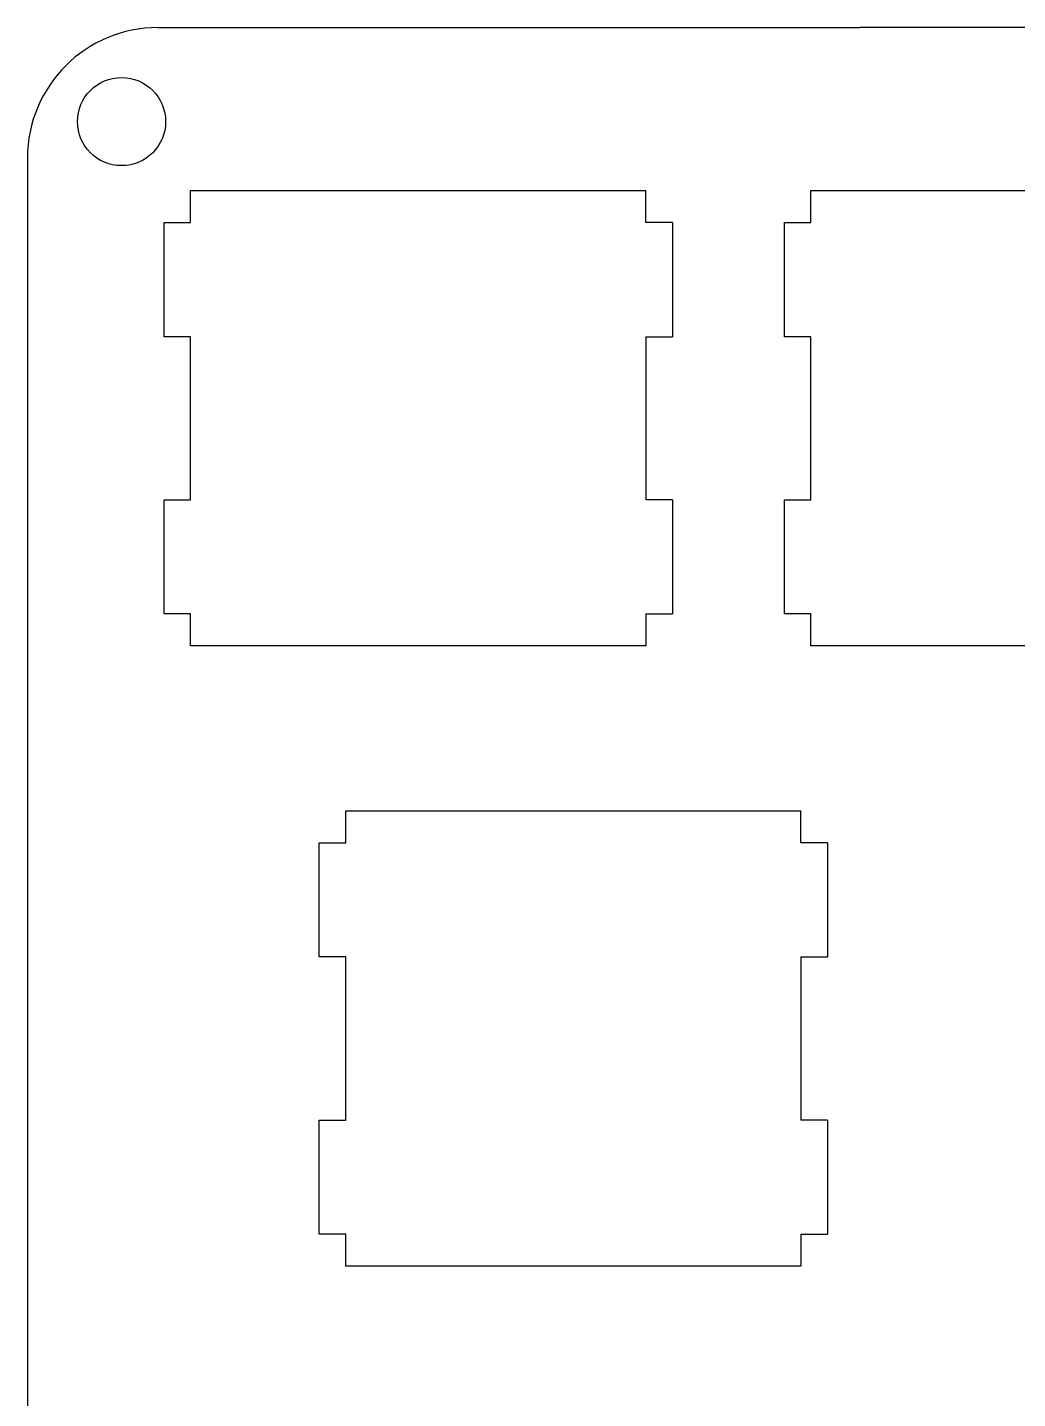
# Model space of a CAD drawing. Extents: x 16 to 306, y 20 to 120.
# Drawn here: x 16.02 to 46.35, y 77.72 to 119.72 of the extents above; entities that cross this region are included whole.
import ezdxf

# ---------------------------------------------------------------- set-up
doc = ezdxf.new("R2010")
doc.units = 0
doc.layers.add('LAYER_1', color=7, linetype='CONTINUOUS')

msp = doc.modelspace()

# ---------------------------------------------------------------- linework, layer by layer
at = {"layer": 'LAYER_1', "linetype": 'BYBLOCK'}
for p, q in [((20.023, 119.716), (41.523, 119.716)), ((301.966, 119.718), (41.523, 119.716)), ((16.023, 115.716), (16.023, 42.775))]:
    msp.add_line(p, q, dxfattribs=at)
for points in [[(21.023, 114.718, 0), (21.094, 114.718, 0), (21.297, 114.718, 0), (21.622, 114.718, 0), (22.056, 114.718, 0), (22.587, 114.718, 0), (23.202, 114.718, 0), (23.89, 114.718, 0), (24.638, 114.718, 0), (25.435, 114.718, 0), (26.269, 114.718, 0), (27.126, 114.718, 0), (27.996, 114.718, 0), (28.865, 114.718, 0), (29.723, 114.718, 0), (30.556, 114.718, 0), (31.353, 114.718, 0), (32.101, 114.718, 0), (32.789, 114.718, 0), (33.405, 114.718, 0), (33.935, 114.718, 0), (34.369, 114.718, 0), (34.694, 114.718, 0), (34.898, 114.718, 0), (34.968, 114.718, 0)], [(21.023, 113.739, 0), (21.023, 113.744, 0), (21.023, 113.759, 0), (21.023, 113.781, 0), (21.023, 113.812, 0), (21.023, 113.849, 0), (21.023, 113.892, 0), (21.023, 113.94, 0), (21.023, 113.993, 0), (21.023, 114.049, 0), (21.023, 114.107, 0), (21.023, 114.168, 0), (21.023, 114.229, 0), (21.023, 114.29, 0), (21.023, 114.35, 0), (21.023, 114.408, 0), (21.023, 114.464, 0), (21.023, 114.517, 0), (21.023, 114.565, 0), (21.023, 114.608, 0), (21.023, 114.645, 0), (21.023, 114.676, 0), (21.023, 114.699, 0), (21.023, 114.713, 0), (21.023, 114.718, 0)], [(34.968, 113.739, 0), (34.968, 113.744, 0), (34.968, 113.759, 0), (34.968, 113.781, 0), (34.968, 113.812, 0), (34.968, 113.849, 0), (34.968, 113.892, 0), (34.968, 113.94, 0), (34.968, 113.993, 0), (34.968, 114.049, 0), (34.968, 114.107, 0), (34.968, 114.168, 0), (34.968, 114.229, 0), (34.968, 114.29, 0), (34.968, 114.35, 0), (34.968, 114.408, 0), (34.968, 114.464, 0), (34.968, 114.517, 0), (34.968, 114.565, 0), (34.968, 114.608, 0), (34.968, 114.645, 0), (34.968, 114.676, 0), (34.968, 114.699, 0), (34.968, 114.713, 0), (34.968, 114.718, 0)], [(40.023, 114.718, 0), (40.094, 114.718, 0), (40.297, 114.718, 0), (40.622, 114.718, 0), (41.056, 114.718, 0), (41.587, 114.718, 0), (42.202, 114.718, 0), (42.89, 114.718, 0), (43.638, 114.718, 0), (44.435, 114.718, 0), (45.269, 114.718, 0), (46.126, 114.718, 0), (46.996, 114.718, 0)], [(40.023, 113.739, 0), (40.023, 113.744, 0), (40.023, 113.759, 0), (40.023, 113.781, 0), (40.023, 113.812, 0), (40.023, 113.849, 0), (40.023, 113.892, 0), (40.023, 113.94, 0), (40.023, 113.993, 0), (40.023, 114.049, 0), (40.023, 114.107, 0), (40.023, 114.168, 0), (40.023, 114.229, 0), (40.023, 114.29, 0), (40.023, 114.35, 0), (40.023, 114.408, 0), (40.023, 114.464, 0), (40.023, 114.517, 0), (40.023, 114.565, 0), (40.023, 114.608, 0), (40.023, 114.645, 0), (40.023, 114.676, 0), (40.023, 114.699, 0), (40.023, 114.713, 0), (40.023, 114.718, 0)], [(20.212, 110.245, 0), (20.212, 110.263, 0), (20.212, 110.314, 0), (20.212, 110.396, 0), (20.212, 110.504, 0), (20.212, 110.637, 0), (20.212, 110.791, 0), (20.212, 110.964, 0), (20.212, 111.151, 0), (20.212, 111.351, 0), (20.212, 111.56, 0), (20.212, 111.774, 0), (20.212, 111.992, 0), (20.212, 112.21, 0), (20.212, 112.425, 0), (20.212, 112.634, 0), (20.212, 112.833, 0), (20.212, 113.021, 0), (20.212, 113.193, 0), (20.212, 113.348, 0), (20.212, 113.48, 0), (20.212, 113.589, 0), (20.212, 113.671, 0), (20.212, 113.722, 0), (20.212, 113.739, 0)], [(20.212, 113.739, 0), (20.216, 113.739, 0), (20.228, 113.739, 0), (20.247, 113.739, 0), (20.272, 113.739, 0), (20.303, 113.739, 0), (20.338, 113.739, 0), (20.378, 113.739, 0), (20.422, 113.739, 0), (20.468, 113.739, 0), (20.517, 113.739, 0), (20.567, 113.739, 0), (20.617, 113.739, 0), (20.668, 113.739, 0), (20.718, 113.739, 0), (20.766, 113.739, 0), (20.813, 113.739, 0), (20.856, 113.739, 0), (20.896, 113.739, 0), (20.932, 113.739, 0), (20.963, 113.739, 0), (20.988, 113.739, 0), (21.007, 113.739, 0), (21.019, 113.739, 0), (21.023, 113.739, 0)], [(35.78, 113.739, 0), (35.775, 113.739, 0), (35.764, 113.739, 0), (35.745, 113.739, 0), (35.719, 113.739, 0), (35.689, 113.739, 0), (35.653, 113.739, 0), (35.613, 113.739, 0), (35.569, 113.739, 0), (35.523, 113.739, 0), (35.474, 113.739, 0), (35.424, 113.739, 0), (35.374, 113.739, 0), (35.323, 113.739, 0), (35.273, 113.739, 0), (35.225, 113.739, 0), (35.179, 113.739, 0), (35.135, 113.739, 0), (35.095, 113.739, 0), (35.059, 113.739, 0), (35.028, 113.739, 0), (35.003, 113.739, 0), (34.984, 113.739, 0), (34.972, 113.739, 0), (34.968, 113.739, 0)], [(35.78, 113.739, 0), (35.78, 113.722, 0), (35.78, 113.671, 0), (35.78, 113.589, 0), (35.78, 113.48, 0), (35.78, 113.348, 0), (35.78, 113.193, 0), (35.78, 113.021, 0), (35.78, 112.833, 0), (35.78, 112.634, 0), (35.78, 112.425, 0), (35.78, 112.21, 0), (35.78, 111.992, 0), (35.78, 111.774, 0), (35.78, 111.56, 0), (35.78, 111.351, 0), (35.78, 111.151, 0), (35.78, 110.964, 0), (35.78, 110.791, 0), (35.78, 110.637, 0), (35.78, 110.504, 0), (35.78, 110.396, 0), (35.78, 110.314, 0), (35.78, 110.263, 0), (35.78, 110.245, 0)], [(39.212, 110.245, 0), (39.212, 110.263, 0), (39.212, 110.314, 0), (39.212, 110.396, 0), (39.212, 110.504, 0), (39.212, 110.637, 0), (39.212, 110.791, 0), (39.212, 110.964, 0), (39.212, 111.151, 0), (39.212, 111.351, 0), (39.212, 111.56, 0), (39.212, 111.774, 0), (39.212, 111.992, 0), (39.212, 112.21, 0), (39.212, 112.425, 0), (39.212, 112.634, 0), (39.212, 112.833, 0), (39.212, 113.021, 0), (39.212, 113.193, 0), (39.212, 113.348, 0), (39.212, 113.48, 0), (39.212, 113.589, 0), (39.212, 113.671, 0), (39.212, 113.722, 0), (39.212, 113.739, 0)], [(39.212, 113.739, 0), (39.216, 113.739, 0), (39.228, 113.739, 0), (39.247, 113.739, 0), (39.272, 113.739, 0), (39.303, 113.739, 0), (39.338, 113.739, 0), (39.378, 113.739, 0), (39.422, 113.739, 0), (39.468, 113.739, 0), (39.517, 113.739, 0), (39.567, 113.739, 0), (39.617, 113.739, 0), (39.668, 113.739, 0), (39.718, 113.739, 0), (39.766, 113.739, 0), (39.813, 113.739, 0), (39.856, 113.739, 0), (39.896, 113.739, 0), (39.932, 113.739, 0), (39.963, 113.739, 0), (39.988, 113.739, 0), (40.007, 113.739, 0), (40.019, 113.739, 0), (40.023, 113.739, 0)], [(21.023, 110.245, 0), (21.019, 110.245, 0), (21.007, 110.245, 0), (20.988, 110.245, 0), (20.963, 110.245, 0), (20.932, 110.245, 0), (20.896, 110.245, 0), (20.856, 110.245, 0), (20.813, 110.245, 0), (20.766, 110.245, 0), (20.718, 110.245, 0), (20.668, 110.245, 0), (20.617, 110.245, 0), (20.567, 110.245, 0), (20.517, 110.245, 0), (20.468, 110.245, 0), (20.422, 110.245, 0), (20.378, 110.245, 0), (20.338, 110.245, 0), (20.303, 110.245, 0), (20.272, 110.245, 0), (20.247, 110.245, 0), (20.228, 110.245, 0), (20.216, 110.245, 0), (20.212, 110.245, 0)], [(21.023, 105.245, 0), (21.023, 105.271, 0), (21.023, 105.344, 0), (21.023, 105.46, 0), (21.023, 105.616, 0), (21.023, 105.806, 0), (21.023, 106.027, 0), (21.023, 106.273, 0), (21.023, 106.542, 0), (21.023, 106.827, 0), (21.023, 107.126, 0), (21.023, 107.434, 0), (21.023, 107.745, 0), (21.023, 108.057, 0), (21.023, 108.365, 0), (21.023, 108.663, 0), (21.023, 108.949, 0), (21.023, 109.217, 0), (21.023, 109.464, 0), (21.023, 109.685, 0), (21.023, 109.875, 0), (21.023, 110.031, 0), (21.023, 110.147, 0), (21.023, 110.22, 0), (21.023, 110.245, 0)], [(34.968, 110.245, 0), (34.968, 110.22, 0), (34.968, 110.147, 0), (34.968, 110.031, 0), (34.968, 109.875, 0), (34.968, 109.685, 0), (34.968, 109.464, 0), (34.968, 109.217, 0), (34.968, 108.949, 0), (34.968, 108.663, 0), (34.968, 108.365, 0), (34.968, 108.057, 0), (34.968, 107.745, 0), (34.968, 107.434, 0), (34.968, 107.126, 0), (34.968, 106.827, 0), (34.968, 106.542, 0), (34.968, 106.273, 0), (34.968, 106.027, 0), (34.968, 105.806, 0), (34.968, 105.616, 0), (34.968, 105.46, 0), (34.968, 105.344, 0), (34.968, 105.271, 0), (34.968, 105.245, 0)], [(34.968, 110.245, 0), (34.972, 110.245, 0), (34.984, 110.245, 0), (35.003, 110.245, 0), (35.028, 110.245, 0), (35.059, 110.245, 0), (35.095, 110.245, 0), (35.135, 110.245, 0), (35.179, 110.245, 0), (35.225, 110.245, 0), (35.273, 110.245, 0), (35.323, 110.245, 0), (35.374, 110.245, 0), (35.424, 110.245, 0), (35.474, 110.245, 0), (35.523, 110.245, 0), (35.569, 110.245, 0), (35.613, 110.245, 0), (35.653, 110.245, 0), (35.689, 110.245, 0), (35.719, 110.245, 0), (35.745, 110.245, 0), (35.764, 110.245, 0), (35.775, 110.245, 0), (35.78, 110.245, 0)], [(40.023, 110.245, 0), (40.019, 110.245, 0), (40.007, 110.245, 0), (39.988, 110.245, 0), (39.963, 110.245, 0), (39.932, 110.245, 0), (39.896, 110.245, 0), (39.856, 110.245, 0), (39.813, 110.245, 0), (39.766, 110.245, 0), (39.718, 110.245, 0), (39.668, 110.245, 0), (39.617, 110.245, 0), (39.567, 110.245, 0), (39.517, 110.245, 0), (39.468, 110.245, 0), (39.422, 110.245, 0), (39.378, 110.245, 0), (39.338, 110.245, 0), (39.303, 110.245, 0), (39.272, 110.245, 0), (39.247, 110.245, 0), (39.228, 110.245, 0), (39.216, 110.245, 0), (39.212, 110.245, 0)], [(40.023, 105.245, 0), (40.023, 105.271, 0), (40.023, 105.344, 0), (40.023, 105.46, 0), (40.023, 105.616, 0), (40.023, 105.806, 0), (40.023, 106.027, 0), (40.023, 106.273, 0), (40.023, 106.542, 0), (40.023, 106.827, 0), (40.023, 107.126, 0), (40.023, 107.434, 0), (40.023, 107.745, 0), (40.023, 108.057, 0), (40.023, 108.365, 0), (40.023, 108.663, 0), (40.023, 108.949, 0), (40.023, 109.217, 0), (40.023, 109.464, 0), (40.023, 109.685, 0), (40.023, 109.875, 0), (40.023, 110.031, 0), (40.023, 110.147, 0), (40.023, 110.22, 0), (40.023, 110.245, 0)], [(20.212, 101.751, 0), (20.212, 101.769, 0), (20.212, 101.82, 0), (20.212, 101.902, 0), (20.212, 102.01, 0), (20.212, 102.143, 0), (20.212, 102.297, 0), (20.212, 102.47, 0), (20.212, 102.657, 0), (20.212, 102.857, 0), (20.212, 103.066, 0), (20.212, 103.281, 0), (20.212, 103.498, 0), (20.212, 103.716, 0), (20.212, 103.931, 0), (20.212, 104.14, 0), (20.212, 104.34, 0), (20.212, 104.527, 0), (20.212, 104.699, 0), (20.212, 104.854, 0), (20.212, 104.987, 0), (20.212, 105.095, 0), (20.212, 105.177, 0), (20.212, 105.228, 0), (20.212, 105.245, 0)], [(20.212, 105.245, 0), (20.216, 105.245, 0), (20.228, 105.245, 0), (20.247, 105.245, 0), (20.272, 105.245, 0), (20.303, 105.245, 0), (20.338, 105.245, 0), (20.378, 105.245, 0), (20.422, 105.245, 0), (20.468, 105.245, 0), (20.517, 105.245, 0), (20.567, 105.245, 0), (20.617, 105.245, 0), (20.668, 105.245, 0), (20.718, 105.245, 0), (20.766, 105.245, 0), (20.813, 105.245, 0), (20.856, 105.245, 0), (20.896, 105.245, 0), (20.932, 105.245, 0), (20.963, 105.245, 0), (20.988, 105.245, 0), (21.007, 105.245, 0), (21.019, 105.245, 0), (21.023, 105.245, 0)], [(35.78, 105.245, 0), (35.775, 105.245, 0), (35.764, 105.245, 0), (35.745, 105.245, 0), (35.719, 105.245, 0), (35.689, 105.245, 0), (35.653, 105.245, 0), (35.613, 105.245, 0), (35.569, 105.245, 0), (35.523, 105.245, 0), (35.474, 105.245, 0), (35.424, 105.245, 0), (35.374, 105.245, 0), (35.323, 105.245, 0), (35.273, 105.245, 0), (35.225, 105.245, 0), (35.179, 105.245, 0), (35.135, 105.245, 0), (35.095, 105.245, 0), (35.059, 105.245, 0), (35.028, 105.245, 0), (35.003, 105.245, 0), (34.984, 105.245, 0), (34.972, 105.245, 0), (34.968, 105.245, 0)], [(35.78, 105.245, 0), (35.78, 105.228, 0), (35.78, 105.177, 0), (35.78, 105.095, 0), (35.78, 104.987, 0), (35.78, 104.854, 0), (35.78, 104.699, 0), (35.78, 104.527, 0), (35.78, 104.34, 0), (35.78, 104.14, 0), (35.78, 103.931, 0), (35.78, 103.716, 0), (35.78, 103.498, 0), (35.78, 103.281, 0), (35.78, 103.066, 0), (35.78, 102.857, 0), (35.78, 102.657, 0), (35.78, 102.47, 0), (35.78, 102.297, 0), (35.78, 102.143, 0), (35.78, 102.01, 0), (35.78, 101.902, 0), (35.78, 101.82, 0), (35.78, 101.769, 0), (35.78, 101.751, 0)], [(39.212, 101.751, 0), (39.212, 101.769, 0), (39.212, 101.82, 0), (39.212, 101.902, 0), (39.212, 102.01, 0), (39.212, 102.143, 0), (39.212, 102.297, 0), (39.212, 102.47, 0), (39.212, 102.657, 0), (39.212, 102.857, 0), (39.212, 103.066, 0), (39.212, 103.281, 0), (39.212, 103.498, 0), (39.212, 103.716, 0), (39.212, 103.931, 0), (39.212, 104.14, 0), (39.212, 104.34, 0), (39.212, 104.527, 0), (39.212, 104.699, 0), (39.212, 104.854, 0), (39.212, 104.987, 0), (39.212, 105.095, 0), (39.212, 105.177, 0), (39.212, 105.228, 0), (39.212, 105.245, 0)], [(39.212, 105.245, 0), (39.216, 105.245, 0), (39.228, 105.245, 0), (39.247, 105.245, 0), (39.272, 105.245, 0), (39.303, 105.245, 0), (39.338, 105.245, 0), (39.378, 105.245, 0), (39.422, 105.245, 0), (39.468, 105.245, 0), (39.517, 105.245, 0), (39.567, 105.245, 0), (39.617, 105.245, 0), (39.668, 105.245, 0), (39.718, 105.245, 0), (39.766, 105.245, 0), (39.813, 105.245, 0), (39.856, 105.245, 0), (39.896, 105.245, 0), (39.932, 105.245, 0), (39.963, 105.245, 0), (39.988, 105.245, 0), (40.007, 105.245, 0), (40.019, 105.245, 0), (40.023, 105.245, 0)], [(21.023, 101.751, 0), (21.019, 101.751, 0), (21.007, 101.751, 0), (20.988, 101.751, 0), (20.963, 101.751, 0), (20.932, 101.751, 0), (20.896, 101.751, 0), (20.856, 101.751, 0), (20.813, 101.751, 0), (20.766, 101.751, 0), (20.718, 101.751, 0), (20.668, 101.751, 0), (20.617, 101.751, 0), (20.567, 101.751, 0), (20.517, 101.751, 0), (20.468, 101.751, 0), (20.422, 101.751, 0), (20.378, 101.751, 0), (20.338, 101.751, 0), (20.303, 101.751, 0), (20.272, 101.751, 0), (20.247, 101.751, 0), (20.228, 101.751, 0), (20.216, 101.751, 0), (20.212, 101.751, 0)], [(21.023, 100.773, 0), (21.023, 100.778, 0), (21.023, 100.792, 0), (21.023, 100.815, 0), (21.023, 100.845, 0), (21.023, 100.883, 0), (21.023, 100.926, 0), (21.023, 100.974, 0), (21.023, 101.027, 0), (21.023, 101.082, 0), (21.023, 101.141, 0), (21.023, 101.201, 0), (21.023, 101.262, 0), (21.023, 101.323, 0), (21.023, 101.383, 0), (21.023, 101.442, 0), (21.023, 101.498, 0), (21.023, 101.55, 0), (21.023, 101.599, 0), (21.023, 101.642, 0), (21.023, 101.679, 0), (21.023, 101.709, 0), (21.023, 101.732, 0), (21.023, 101.747, 0), (21.023, 101.751, 0)], [(34.968, 101.751, 0), (34.972, 101.751, 0), (34.984, 101.751, 0), (35.003, 101.751, 0), (35.028, 101.751, 0), (35.059, 101.751, 0), (35.095, 101.751, 0), (35.135, 101.751, 0), (35.179, 101.751, 0), (35.225, 101.751, 0), (35.273, 101.751, 0), (35.323, 101.751, 0), (35.374, 101.751, 0), (35.424, 101.751, 0), (35.474, 101.751, 0), (35.523, 101.751, 0), (35.569, 101.751, 0), (35.613, 101.751, 0), (35.653, 101.751, 0), (35.689, 101.751, 0), (35.719, 101.751, 0), (35.745, 101.751, 0), (35.764, 101.751, 0), (35.775, 101.751, 0), (35.78, 101.751, 0)], [(34.968, 101.751, 0), (34.968, 101.747, 0), (34.968, 101.732, 0), (34.968, 101.709, 0), (34.968, 101.679, 0), (34.968, 101.642, 0), (34.968, 101.599, 0), (34.968, 101.55, 0), (34.968, 101.498, 0), (34.968, 101.442, 0), (34.968, 101.383, 0), (34.968, 101.323, 0), (34.968, 101.262, 0), (34.968, 101.201, 0), (34.968, 101.141, 0), (34.968, 101.082, 0), (34.968, 101.027, 0), (34.968, 100.974, 0), (34.968, 100.926, 0), (34.968, 100.883, 0), (34.968, 100.845, 0), (34.968, 100.815, 0), (34.968, 100.792, 0), (34.968, 100.778, 0), (34.968, 100.773, 0)], [(40.023, 101.751, 0), (40.019, 101.751, 0), (40.007, 101.751, 0), (39.988, 101.751, 0), (39.963, 101.751, 0), (39.932, 101.751, 0), (39.896, 101.751, 0), (39.856, 101.751, 0), (39.813, 101.751, 0), (39.766, 101.751, 0), (39.718, 101.751, 0), (39.668, 101.751, 0), (39.617, 101.751, 0), (39.567, 101.751, 0), (39.517, 101.751, 0), (39.468, 101.751, 0), (39.422, 101.751, 0), (39.378, 101.751, 0), (39.338, 101.751, 0), (39.303, 101.751, 0), (39.272, 101.751, 0), (39.247, 101.751, 0), (39.228, 101.751, 0), (39.216, 101.751, 0), (39.212, 101.751, 0)], [(40.023, 100.773, 0), (40.023, 100.778, 0), (40.023, 100.792, 0), (40.023, 100.815, 0), (40.023, 100.845, 0), (40.023, 100.883, 0), (40.023, 100.926, 0), (40.023, 100.974, 0), (40.023, 101.027, 0), (40.023, 101.082, 0), (40.023, 101.141, 0), (40.023, 101.201, 0), (40.023, 101.262, 0), (40.023, 101.323, 0), (40.023, 101.383, 0), (40.023, 101.442, 0), (40.023, 101.498, 0), (40.023, 101.55, 0), (40.023, 101.599, 0), (40.023, 101.642, 0), (40.023, 101.679, 0), (40.023, 101.709, 0), (40.023, 101.732, 0), (40.023, 101.747, 0), (40.023, 101.751, 0)], [(34.968, 100.773, 0), (34.898, 100.773, 0), (34.694, 100.773, 0), (34.369, 100.773, 0), (33.935, 100.773, 0), (33.405, 100.773, 0), (32.789, 100.773, 0), (32.101, 100.773, 0), (31.353, 100.773, 0), (30.556, 100.773, 0), (29.723, 100.773, 0), (28.865, 100.773, 0), (27.996, 100.773, 0), (27.126, 100.773, 0), (26.269, 100.773, 0), (25.435, 100.773, 0), (24.638, 100.773, 0), (23.89, 100.773, 0), (23.202, 100.773, 0), (22.587, 100.773, 0), (22.056, 100.773, 0), (21.622, 100.773, 0), (21.297, 100.773, 0), (21.094, 100.773, 0), (21.023, 100.773, 0)], [(46.996, 100.773, 0), (46.126, 100.773, 0), (45.269, 100.773, 0), (44.435, 100.773, 0), (43.638, 100.773, 0), (42.89, 100.773, 0), (42.202, 100.773, 0), (41.587, 100.773, 0), (41.056, 100.773, 0), (40.622, 100.773, 0), (40.297, 100.773, 0), (40.094, 100.773, 0), (40.023, 100.773, 0)], [(25.773, 95.718, 0), (25.844, 95.718, 0), (26.047, 95.718, 0), (26.372, 95.718, 0), (26.806, 95.718, 0), (27.337, 95.718, 0), (27.952, 95.718, 0), (28.64, 95.718, 0), (29.388, 95.718, 0), (30.185, 95.718, 0), (31.019, 95.718, 0), (31.876, 95.718, 0), (32.746, 95.718, 0), (33.615, 95.718, 0), (34.473, 95.718, 0), (35.306, 95.718, 0), (36.103, 95.718, 0), (36.851, 95.718, 0), (37.539, 95.718, 0), (38.155, 95.718, 0), (38.685, 95.718, 0), (39.119, 95.718, 0), (39.444, 95.718, 0), (39.648, 95.718, 0), (39.718, 95.718, 0)], [(25.773, 94.739, 0), (25.773, 94.744, 0), (25.773, 94.759, 0), (25.773, 94.781, 0), (25.773, 94.812, 0), (25.773, 94.849, 0), (25.773, 94.892, 0), (25.773, 94.94, 0), (25.773, 94.993, 0), (25.773, 95.049, 0), (25.773, 95.107, 0), (25.773, 95.168, 0), (25.773, 95.229, 0), (25.773, 95.29, 0), (25.773, 95.35, 0), (25.773, 95.408, 0), (25.773, 95.464, 0), (25.773, 95.517, 0), (25.773, 95.565, 0), (25.773, 95.608, 0), (25.773, 95.645, 0), (25.773, 95.676, 0), (25.773, 95.699, 0), (25.773, 95.713, 0), (25.773, 95.718, 0)], [(39.718, 94.739, 0), (39.718, 94.744, 0), (39.718, 94.759, 0), (39.718, 94.781, 0), (39.718, 94.812, 0), (39.718, 94.849, 0), (39.718, 94.892, 0), (39.718, 94.94, 0), (39.718, 94.993, 0), (39.718, 95.049, 0), (39.718, 95.107, 0), (39.718, 95.168, 0), (39.718, 95.229, 0), (39.718, 95.29, 0), (39.718, 95.35, 0), (39.718, 95.408, 0), (39.718, 95.464, 0), (39.718, 95.517, 0), (39.718, 95.565, 0), (39.718, 95.608, 0), (39.718, 95.645, 0), (39.718, 95.676, 0), (39.718, 95.699, 0), (39.718, 95.713, 0), (39.718, 95.718, 0)], [(24.962, 91.245, 0), (24.962, 91.263, 0), (24.962, 91.314, 0), (24.962, 91.396, 0), (24.962, 91.504, 0), (24.962, 91.637, 0), (24.962, 91.791, 0), (24.962, 91.964, 0), (24.962, 92.151, 0), (24.962, 92.351, 0), (24.962, 92.56, 0), (24.962, 92.774, 0), (24.962, 92.992, 0), (24.962, 93.21, 0), (24.962, 93.425, 0), (24.962, 93.634, 0), (24.962, 93.833, 0), (24.962, 94.021, 0), (24.962, 94.193, 0), (24.962, 94.348, 0), (24.962, 94.48, 0), (24.962, 94.589, 0), (24.962, 94.671, 0), (24.962, 94.722, 0), (24.962, 94.739, 0)], [(24.962, 94.739, 0), (24.966, 94.739, 0), (24.978, 94.739, 0), (24.997, 94.739, 0), (25.022, 94.739, 0), (25.053, 94.739, 0), (25.088, 94.739, 0), (25.128, 94.739, 0), (25.172, 94.739, 0), (25.218, 94.739, 0), (25.267, 94.739, 0), (25.317, 94.739, 0), (25.367, 94.739, 0), (25.418, 94.739, 0), (25.468, 94.739, 0), (25.516, 94.739, 0), (25.563, 94.739, 0), (25.606, 94.739, 0), (25.646, 94.739, 0), (25.682, 94.739, 0), (25.713, 94.739, 0), (25.738, 94.739, 0), (25.757, 94.739, 0), (25.769, 94.739, 0), (25.773, 94.739, 0)], [(40.53, 94.739, 0), (40.525, 94.739, 0), (40.514, 94.739, 0), (40.495, 94.739, 0), (40.469, 94.739, 0), (40.439, 94.739, 0), (40.403, 94.739, 0), (40.363, 94.739, 0), (40.319, 94.739, 0), (40.273, 94.739, 0), (40.224, 94.739, 0), (40.174, 94.739, 0), (40.124, 94.739, 0), (40.073, 94.739, 0), (40.023, 94.739, 0), (39.975, 94.739, 0), (39.929, 94.739, 0), (39.885, 94.739, 0), (39.845, 94.739, 0), (39.809, 94.739, 0), (39.778, 94.739, 0), (39.753, 94.739, 0), (39.734, 94.739, 0), (39.722, 94.739, 0), (39.718, 94.739, 0)], [(40.53, 94.739, 0), (40.53, 94.722, 0), (40.53, 94.671, 0), (40.53, 94.589, 0), (40.53, 94.48, 0), (40.53, 94.348, 0), (40.53, 94.193, 0), (40.53, 94.021, 0), (40.53, 93.833, 0), (40.53, 93.634, 0), (40.53, 93.425, 0), (40.53, 93.21, 0), (40.53, 92.992, 0), (40.53, 92.774, 0), (40.53, 92.56, 0), (40.53, 92.351, 0), (40.53, 92.151, 0), (40.53, 91.964, 0), (40.53, 91.791, 0), (40.53, 91.637, 0), (40.53, 91.504, 0), (40.53, 91.396, 0), (40.53, 91.314, 0), (40.53, 91.263, 0), (40.53, 91.245, 0)], [(25.773, 91.245, 0), (25.769, 91.245, 0), (25.757, 91.245, 0), (25.738, 91.245, 0), (25.713, 91.245, 0), (25.682, 91.245, 0), (25.646, 91.245, 0), (25.606, 91.245, 0), (25.563, 91.245, 0), (25.516, 91.245, 0), (25.468, 91.245, 0), (25.418, 91.245, 0), (25.367, 91.245, 0), (25.317, 91.245, 0), (25.267, 91.245, 0), (25.218, 91.245, 0), (25.172, 91.245, 0), (25.128, 91.245, 0), (25.088, 91.245, 0), (25.053, 91.245, 0), (25.022, 91.245, 0), (24.997, 91.245, 0), (24.978, 91.245, 0), (24.966, 91.245, 0), (24.962, 91.245, 0)], [(25.773, 86.245, 0), (25.773, 86.271, 0), (25.773, 86.344, 0), (25.773, 86.46, 0), (25.773, 86.616, 0), (25.773, 86.806, 0), (25.773, 87.027, 0), (25.773, 87.273, 0), (25.773, 87.542, 0), (25.773, 87.827, 0), (25.773, 88.126, 0), (25.773, 88.434, 0), (25.773, 88.745, 0), (25.773, 89.057, 0), (25.773, 89.365, 0), (25.773, 89.663, 0), (25.773, 89.949, 0), (25.773, 90.217, 0), (25.773, 90.464, 0), (25.773, 90.685, 0), (25.773, 90.875, 0), (25.773, 91.031, 0), (25.773, 91.147, 0), (25.773, 91.22, 0), (25.773, 91.245, 0)], [(39.718, 91.245, 0), (39.718, 91.22, 0), (39.718, 91.147, 0), (39.718, 91.031, 0), (39.718, 90.875, 0), (39.718, 90.685, 0), (39.718, 90.464, 0), (39.718, 90.217, 0), (39.718, 89.949, 0), (39.718, 89.663, 0), (39.718, 89.365, 0), (39.718, 89.057, 0), (39.718, 88.745, 0), (39.718, 88.434, 0), (39.718, 88.126, 0), (39.718, 87.827, 0), (39.718, 87.542, 0), (39.718, 87.273, 0), (39.718, 87.027, 0), (39.718, 86.806, 0), (39.718, 86.616, 0), (39.718, 86.46, 0), (39.718, 86.344, 0), (39.718, 86.271, 0), (39.718, 86.245, 0)], [(39.718, 91.245, 0), (39.722, 91.245, 0), (39.734, 91.245, 0), (39.753, 91.245, 0), (39.778, 91.245, 0), (39.809, 91.245, 0), (39.845, 91.245, 0), (39.885, 91.245, 0), (39.929, 91.245, 0), (39.975, 91.245, 0), (40.023, 91.245, 0), (40.073, 91.245, 0), (40.124, 91.245, 0), (40.174, 91.245, 0), (40.224, 91.245, 0), (40.273, 91.245, 0), (40.319, 91.245, 0), (40.363, 91.245, 0), (40.403, 91.245, 0), (40.439, 91.245, 0), (40.469, 91.245, 0), (40.495, 91.245, 0), (40.514, 91.245, 0), (40.525, 91.245, 0), (40.53, 91.245, 0)], [(24.962, 82.751, 0), (24.962, 82.769, 0), (24.962, 82.82, 0), (24.962, 82.902, 0), (24.962, 83.01, 0), (24.962, 83.143, 0), (24.962, 83.297, 0), (24.962, 83.47, 0), (24.962, 83.657, 0), (24.962, 83.857, 0), (24.962, 84.066, 0), (24.962, 84.281, 0), (24.962, 84.498, 0), (24.962, 84.716, 0), (24.962, 84.931, 0), (24.962, 85.14, 0), (24.962, 85.34, 0), (24.962, 85.527, 0), (24.962, 85.699, 0), (24.962, 85.854, 0), (24.962, 85.987, 0), (24.962, 86.095, 0), (24.962, 86.177, 0), (24.962, 86.228, 0), (24.962, 86.245, 0)], [(24.962, 86.245, 0), (24.966, 86.245, 0), (24.978, 86.245, 0), (24.997, 86.245, 0), (25.022, 86.245, 0), (25.053, 86.245, 0), (25.088, 86.245, 0), (25.128, 86.245, 0), (25.172, 86.245, 0), (25.218, 86.245, 0), (25.267, 86.245, 0), (25.317, 86.245, 0), (25.367, 86.245, 0), (25.418, 86.245, 0), (25.468, 86.245, 0), (25.516, 86.245, 0), (25.563, 86.245, 0), (25.606, 86.245, 0), (25.646, 86.245, 0), (25.682, 86.245, 0), (25.713, 86.245, 0), (25.738, 86.245, 0), (25.757, 86.245, 0), (25.769, 86.245, 0), (25.773, 86.245, 0)], [(40.53, 86.245, 0), (40.525, 86.245, 0), (40.514, 86.245, 0), (40.495, 86.245, 0), (40.469, 86.245, 0), (40.439, 86.245, 0), (40.403, 86.245, 0), (40.363, 86.245, 0), (40.319, 86.245, 0), (40.273, 86.245, 0), (40.224, 86.245, 0), (40.174, 86.245, 0), (40.124, 86.245, 0), (40.073, 86.245, 0), (40.023, 86.245, 0), (39.975, 86.245, 0), (39.929, 86.245, 0), (39.885, 86.245, 0), (39.845, 86.245, 0), (39.809, 86.245, 0), (39.778, 86.245, 0), (39.753, 86.245, 0), (39.734, 86.245, 0), (39.722, 86.245, 0), (39.718, 86.245, 0)], [(40.53, 86.245, 0), (40.53, 86.228, 0), (40.53, 86.177, 0), (40.53, 86.095, 0), (40.53, 85.987, 0), (40.53, 85.854, 0), (40.53, 85.699, 0), (40.53, 85.527, 0), (40.53, 85.34, 0), (40.53, 85.14, 0), (40.53, 84.931, 0), (40.53, 84.716, 0), (40.53, 84.498, 0), (40.53, 84.281, 0), (40.53, 84.066, 0), (40.53, 83.857, 0), (40.53, 83.657, 0), (40.53, 83.47, 0), (40.53, 83.297, 0), (40.53, 83.143, 0), (40.53, 83.01, 0), (40.53, 82.902, 0), (40.53, 82.82, 0), (40.53, 82.769, 0), (40.53, 82.751, 0)], [(25.773, 82.751, 0), (25.769, 82.751, 0), (25.757, 82.751, 0), (25.738, 82.751, 0), (25.713, 82.751, 0), (25.682, 82.751, 0), (25.646, 82.751, 0), (25.606, 82.751, 0), (25.563, 82.751, 0), (25.516, 82.751, 0), (25.468, 82.751, 0), (25.418, 82.751, 0), (25.367, 82.751, 0), (25.317, 82.751, 0), (25.267, 82.751, 0), (25.218, 82.751, 0), (25.172, 82.751, 0), (25.128, 82.751, 0), (25.088, 82.751, 0), (25.053, 82.751, 0), (25.022, 82.751, 0), (24.997, 82.751, 0), (24.978, 82.751, 0), (24.966, 82.751, 0), (24.962, 82.751, 0)], [(25.773, 81.773, 0), (25.773, 81.778, 0), (25.773, 81.792, 0), (25.773, 81.815, 0), (25.773, 81.845, 0), (25.773, 81.883, 0), (25.773, 81.926, 0), (25.773, 81.974, 0), (25.773, 82.027, 0), (25.773, 82.082, 0), (25.773, 82.141, 0), (25.773, 82.201, 0), (25.773, 82.262, 0), (25.773, 82.323, 0), (25.773, 82.383, 0), (25.773, 82.442, 0), (25.773, 82.498, 0), (25.773, 82.55, 0), (25.773, 82.599, 0), (25.773, 82.642, 0), (25.773, 82.679, 0), (25.773, 82.709, 0), (25.773, 82.732, 0), (25.773, 82.747, 0), (25.773, 82.751, 0)], [(39.718, 82.751, 0), (39.722, 82.751, 0), (39.734, 82.751, 0), (39.753, 82.751, 0), (39.778, 82.751, 0), (39.809, 82.751, 0), (39.845, 82.751, 0), (39.885, 82.751, 0), (39.929, 82.751, 0), (39.975, 82.751, 0), (40.023, 82.751, 0), (40.073, 82.751, 0), (40.124, 82.751, 0), (40.174, 82.751, 0), (40.224, 82.751, 0), (40.273, 82.751, 0), (40.319, 82.751, 0), (40.363, 82.751, 0), (40.403, 82.751, 0), (40.439, 82.751, 0), (40.469, 82.751, 0), (40.495, 82.751, 0), (40.514, 82.751, 0), (40.525, 82.751, 0), (40.53, 82.751, 0)], [(39.718, 82.751, 0), (39.718, 82.747, 0), (39.718, 82.732, 0), (39.718, 82.709, 0), (39.718, 82.679, 0), (39.718, 82.642, 0), (39.718, 82.599, 0), (39.718, 82.55, 0), (39.718, 82.498, 0), (39.718, 82.442, 0), (39.718, 82.383, 0), (39.718, 82.323, 0), (39.718, 82.262, 0), (39.718, 82.201, 0), (39.718, 82.141, 0), (39.718, 82.082, 0), (39.718, 82.027, 0), (39.718, 81.974, 0), (39.718, 81.926, 0), (39.718, 81.883, 0), (39.718, 81.845, 0), (39.718, 81.815, 0), (39.718, 81.792, 0), (39.718, 81.778, 0), (39.718, 81.773, 0)], [(39.718, 81.773, 0), (39.648, 81.773, 0), (39.444, 81.773, 0), (39.119, 81.773, 0), (38.685, 81.773, 0), (38.155, 81.773, 0), (37.539, 81.773, 0), (36.851, 81.773, 0), (36.103, 81.773, 0), (35.306, 81.773, 0), (34.473, 81.773, 0), (33.615, 81.773, 0), (32.746, 81.773, 0), (31.876, 81.773, 0), (31.019, 81.773, 0), (30.185, 81.773, 0), (29.388, 81.773, 0), (28.64, 81.773, 0), (27.952, 81.773, 0), (27.337, 81.773, 0), (26.806, 81.773, 0), (26.372, 81.773, 0), (26.047, 81.773, 0), (25.844, 81.773, 0), (25.773, 81.773, 0)]]:
    msp.add_polyline3d(points, dxfattribs=at)
at = {"layer": 'LAYER_1'}
msp.add_circle((18.905, 116.834), 1.35, dxfattribs=at)
msp.add_arc((20.023, 115.716), 4, 90, 180, dxfattribs=at)

doc.saveas('drawing.dxf')
